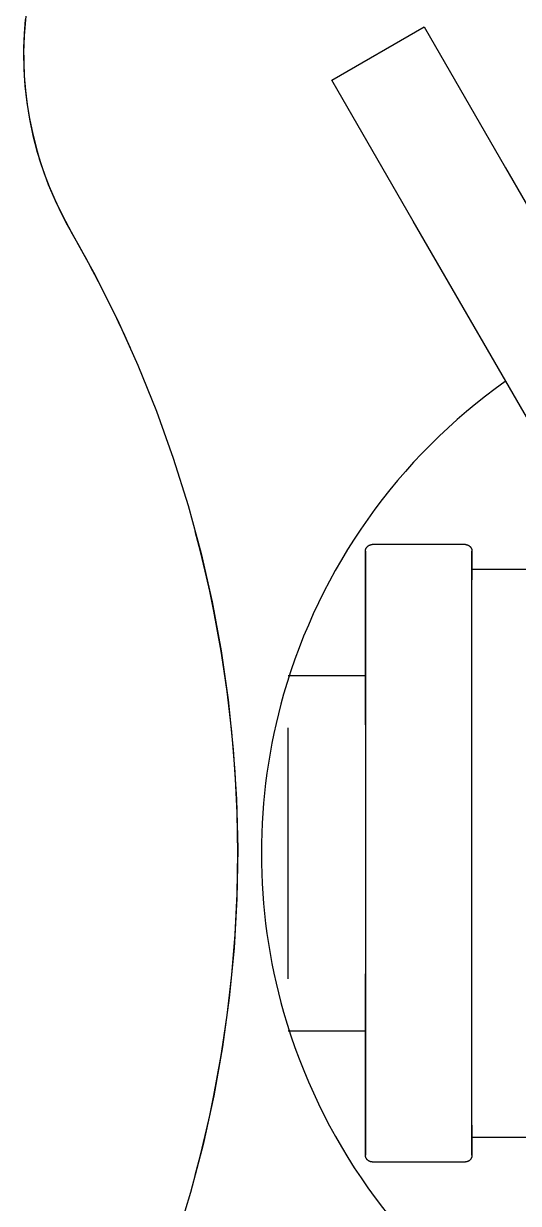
# Model space of a CAD drawing. Extents: x 6433 to 75181, y -2986 to 56414.
# Drawn here: x 39589.8 to 39634.1, y 6373.6 to 6479.1 of the extents above; entities that cross this region are included whole.
import ezdxf

# ---------------------------------------------------------------- set-up
doc = ezdxf.new("R2010")
doc.units = 0
doc.header["$MEASUREMENT"] = 0
doc.layers.add('A-Equipment', color=1, linetype='CONTINUOUS')

msp = doc.modelspace()

# ---------------------------------------------------------------- linework, layer by layer
at = {"layer": 'A-Equipment'}
for p, q in [((39589.97, 6479.48), (39589.87, 6478.21)), ((39617.4, 6474.07), (39625.65, 6478.83)), ((39625.65, 6478.83), (39632.93, 6466.21)), ((39589.87, 6478.21), (39589.82, 6476.94)), ((39589.82, 6476.94), (39589.83, 6475.67)), ((39589.83, 6475.67), (39589.88, 6474.41)), ((39589.88, 6474.41), (39589.98, 6473.14)), ((39624.68, 6461.45), (39617.4, 6474.07)), ((39589.98, 6473.14), (39590.14, 6471.88)), ((39590.14, 6471.88), (39590.34, 6470.63)), ((39590.34, 6470.63), (39590.6, 6469.38)), ((39590.6, 6469.38), (39590.9, 6468.15)), ((39590.9, 6468.15), (39591.25, 6466.93)), ((39591.25, 6466.93), (39591.66, 6465.72)), ((39632.93, 6466.21), (39646.34, 6442.98)), ((39591.66, 6465.72), (39592.11, 6464.54)), ((39592.11, 6464.54), (39592.6, 6463.37)), ((39592.6, 6463.37), (39593.15, 6462.22)), ((39593.15, 6462.22), (39593.73, 6461.1)), ((39593.73, 6461.1), (39594.07, 6460.5)), ((39642.01, 6431.45), (39624.68, 6461.45)), ((39594.07, 6460.5), (39596.22, 6456.6)), ((39596.22, 6456.6), (39598.21, 6452.62)), ((39598.21, 6452.62), (39600.04, 6448.57)), ((39600.04, 6448.57), (39601.7, 6444.44)), ((39601.7, 6444.44), (39603.2, 6440.25)), ((39603.2, 6440.25), (39604.53, 6436.01)), ((39604.53, 6436.01), (39605.69, 6431.71)), ((39620.43, 6432.07), (39620.44, 6432.1)), ((39620.43, 6432.07), (39620.44, 6432.1)), ((39620.44, 6432.12), (39620.45, 6432.14)), ((39620.44, 6432.12), (39620.45, 6432.14)), ((39620.44, 6432.1), (39620.44, 6432.12)), ((39620.44, 6432.1), (39620.44, 6432.12)), ((39620.45, 6432.14), (39620.46, 6432.16)), ((39620.45, 6432.14), (39620.46, 6432.16)), ((39620.46, 6432.16), (39620.47, 6432.18)), ((39620.46, 6432.16), (39620.47, 6432.18)), ((39620.47, 6432.18), (39620.49, 6432.21)), ((39620.47, 6432.18), (39620.49, 6432.21)), ((39620.49, 6432.21), (39620.5, 6432.23)), ((39620.49, 6432.21), (39620.5, 6432.23)), ((39620.5, 6432.23), (39620.51, 6432.25)), ((39620.5, 6432.23), (39620.51, 6432.25)), ((39620.51, 6432.25), (39620.52, 6432.27)), ((39620.51, 6432.25), (39620.52, 6432.27)), ((39620.52, 6432.27), (39620.54, 6432.28)), ((39620.52, 6432.27), (39620.54, 6432.28)), ((39620.54, 6432.28), (39620.55, 6432.3)), ((39620.54, 6432.28), (39620.55, 6432.3)), ((39620.55, 6432.3), (39620.57, 6432.32)), ((39620.55, 6432.3), (39620.57, 6432.32)), ((39620.57, 6432.32), (39620.59, 6432.34)), ((39620.57, 6432.32), (39620.59, 6432.34)), ((39620.59, 6432.34), (39620.6, 6432.35)), ((39620.59, 6432.34), (39620.6, 6432.35)), ((39620.6, 6432.35), (39620.62, 6432.37)), ((39620.6, 6432.35), (39620.62, 6432.37)), ((39620.62, 6432.37), (39620.64, 6432.38)), ((39620.62, 6432.37), (39620.64, 6432.38)), ((39620.64, 6432.38), (39620.66, 6432.4)), ((39620.64, 6432.38), (39620.66, 6432.4)), ((39620.66, 6432.4), (39620.68, 6432.41)), ((39620.66, 6432.4), (39620.68, 6432.41)), ((39620.68, 6432.41), (39620.7, 6432.42)), ((39620.68, 6432.41), (39620.7, 6432.42)), ((39620.7, 6432.42), (39620.72, 6432.44)), ((39620.7, 6432.42), (39620.72, 6432.44)), ((39620.72, 6432.44), (39620.74, 6432.45)), ((39620.72, 6432.44), (39620.74, 6432.45)), ((39620.74, 6432.45), (39620.76, 6432.46)), ((39620.74, 6432.45), (39620.76, 6432.46)), ((39620.76, 6432.46), (39620.79, 6432.46)), ((39620.76, 6432.46), (39620.79, 6432.46)), ((39620.79, 6432.46), (39620.81, 6432.47)), ((39620.79, 6432.46), (39620.81, 6432.47)), ((39620.81, 6432.47), (39620.83, 6432.48)), ((39620.81, 6432.47), (39620.83, 6432.48)), ((39620.83, 6432.48), (39620.85, 6432.49)), ((39620.83, 6432.48), (39620.85, 6432.49)), ((39620.85, 6432.49), (39620.88, 6432.49)), ((39620.85, 6432.49), (39620.88, 6432.49)), ((39620.88, 6432.49), (39620.9, 6432.5)), ((39620.88, 6432.49), (39620.9, 6432.5)), ((39620.9, 6432.5), (39620.92, 6432.5)), ((39620.9, 6432.5), (39620.92, 6432.5)), ((39620.92, 6432.5), (39620.95, 6432.5)), ((39620.92, 6432.5), (39620.95, 6432.5)), ((39620.95, 6432.5), (39620.97, 6432.5)), ((39620.95, 6432.5), (39620.97, 6432.5)), ((39620.97, 6432.5), (39621, 6432.51)), ((39620.97, 6432.5), (39621, 6432.51)), ((39629.34, 6432.51), (39621, 6432.51)), ((39629.34, 6432.51), (39621, 6432.51)), ((39621, 6432.51), (39621, 6432.51)), ((39621, 6432.51), (39621, 6432.51)), ((39629.34, 6432.51), (39629.36, 6432.5)), ((39629.34, 6432.51), (39629.36, 6432.5)), ((39629.36, 6432.5), (39629.38, 6432.5)), ((39629.36, 6432.5), (39629.38, 6432.5)), ((39629.38, 6432.5), (39629.41, 6432.5)), ((39629.38, 6432.5), (39629.41, 6432.5)), ((39629.41, 6432.5), (39629.43, 6432.5)), ((39629.41, 6432.5), (39629.43, 6432.5)), ((39629.43, 6432.5), (39629.45, 6432.49)), ((39629.43, 6432.5), (39629.45, 6432.49)), ((39629.45, 6432.49), (39629.48, 6432.49)), ((39629.45, 6432.49), (39629.48, 6432.49)), ((39629.48, 6432.49), (39629.5, 6432.48)), ((39629.48, 6432.49), (39629.5, 6432.48)), ((39629.5, 6432.48), (39629.52, 6432.48)), ((39629.5, 6432.48), (39629.52, 6432.48)), ((39629.52, 6432.48), (39629.55, 6432.47)), ((39629.52, 6432.48), (39629.55, 6432.47)), ((39629.55, 6432.47), (39629.57, 6432.46)), ((39629.55, 6432.47), (39629.57, 6432.46)), ((39629.57, 6432.46), (39629.59, 6432.45)), ((39629.57, 6432.46), (39629.59, 6432.45)), ((39629.59, 6432.45), (39629.61, 6432.44)), ((39629.59, 6432.45), (39629.61, 6432.44)), ((39629.61, 6432.44), (39629.63, 6432.43)), ((39629.61, 6432.44), (39629.63, 6432.43)), ((39629.63, 6432.43), (39629.65, 6432.41)), ((39629.63, 6432.43), (39629.65, 6432.41)), ((39629.65, 6432.41), (39629.67, 6432.4)), ((39629.65, 6432.41), (39629.67, 6432.4)), ((39629.67, 6432.4), (39629.69, 6432.39)), ((39629.67, 6432.4), (39629.69, 6432.39)), ((39629.69, 6432.39), (39629.71, 6432.37)), ((39629.69, 6432.39), (39629.71, 6432.37)), ((39629.71, 6432.37), (39629.73, 6432.36)), ((39629.71, 6432.37), (39629.73, 6432.36)), ((39629.73, 6432.36), (39629.75, 6432.34)), ((39629.73, 6432.36), (39629.75, 6432.34)), ((39629.75, 6432.34), (39629.76, 6432.32)), ((39629.75, 6432.34), (39629.76, 6432.32)), ((39629.76, 6432.32), (39629.78, 6432.31)), ((39629.76, 6432.32), (39629.78, 6432.31)), ((39629.78, 6432.31), (39629.8, 6432.29)), ((39629.78, 6432.31), (39629.8, 6432.29)), ((39629.8, 6432.29), (39629.81, 6432.27)), ((39629.8, 6432.29), (39629.81, 6432.27)), ((39629.81, 6432.27), (39629.82, 6432.25)), ((39629.81, 6432.27), (39629.82, 6432.25)), ((39629.82, 6432.25), (39629.84, 6432.23)), ((39629.82, 6432.25), (39629.84, 6432.23)), ((39629.84, 6432.23), (39629.85, 6432.21)), ((39629.84, 6432.23), (39629.85, 6432.21)), ((39629.85, 6432.21), (39629.86, 6432.19)), ((39629.85, 6432.21), (39629.86, 6432.19)), ((39629.86, 6432.19), (39629.87, 6432.17)), ((39629.86, 6432.19), (39629.87, 6432.17)), ((39629.87, 6432.17), (39629.88, 6432.15)), ((39629.87, 6432.17), (39629.88, 6432.15)), ((39629.88, 6432.15), (39629.89, 6432.13)), ((39629.88, 6432.15), (39629.89, 6432.13)), ((39629.89, 6432.13), (39629.9, 6432.1)), ((39629.89, 6432.13), (39629.9, 6432.1)), ((39629.9, 6432.1), (39629.91, 6432.08)), ((39629.9, 6432.1), (39629.91, 6432.08)), ((39605.69, 6431.71), (39606.68, 6427.37)), ((39620.41, 6432), (39620.42, 6432.03)), ((39620.41, 6432), (39620.42, 6432.03)), ((39620.41, 6431.98), (39620.41, 6432)), ((39620.41, 6431.98), (39620.41, 6432)), ((39620.41, 6431.96), (39620.41, 6431.98)), ((39620.41, 6431.96), (39620.41, 6431.98)), ((39620.41, 6431.93), (39620.41, 6431.96)), ((39620.41, 6431.93), (39620.41, 6431.96)), ((39620.41, 6431.91), (39620.41, 6431.93)), ((39620.41, 6431.91), (39620.41, 6431.93)), ((39620.41, 6431.88), (39620.41, 6431.91)), ((39620.41, 6431.91), (39620.41, 6431.89)), ((39620.41, 6431.88), (39620.41, 6431.91)), ((39620.41, 6431.91), (39620.41, 6431.89)), ((39620.41, 6431.89), (39620.41, 6431.82)), ((39620.41, 6431.89), (39620.41, 6431.82)), ((39620.41, 6431.8), (39620.41, 6431.88)), ((39620.41, 6431.8), (39620.41, 6431.88)), ((39620.41, 6431.82), (39620.41, 6431.72)), ((39620.41, 6431.82), (39620.41, 6431.72)), ((39620.41, 6431.68), (39620.41, 6431.8)), ((39620.41, 6431.68), (39620.41, 6431.8)), ((39620.41, 6431.72), (39620.41, 6431.56)), ((39620.41, 6431.72), (39620.41, 6431.56)), ((39620.41, 6431.52), (39620.41, 6431.68)), ((39620.41, 6431.52), (39620.41, 6431.68)), ((39620.41, 6431.56), (39620.41, 6431.37)), ((39620.41, 6431.56), (39620.41, 6431.37)), ((39620.41, 6431.31), (39620.41, 6431.52)), ((39620.41, 6431.31), (39620.41, 6431.52)), ((39620.41, 6431.37), (39620.41, 6431.14)), ((39620.41, 6431.37), (39620.41, 6431.14)), ((39620.41, 6431.06), (39620.41, 6431.31)), ((39620.41, 6431.06), (39620.41, 6431.31)), ((39620.41, 6431.14), (39620.41, 6430.86)), ((39620.41, 6431.14), (39620.41, 6430.86)), ((39620.41, 6430.78), (39620.41, 6431.06)), ((39620.41, 6430.78), (39620.41, 6431.06)), ((39620.42, 6432.05), (39620.43, 6432.07)), ((39620.42, 6432.05), (39620.43, 6432.07)), ((39620.42, 6432.03), (39620.42, 6432.05)), ((39620.42, 6432.03), (39620.42, 6432.05)), ((39629.91, 6432.08), (39629.91, 6432.06)), ((39629.91, 6432.08), (39629.91, 6432.06)), ((39629.91, 6432.06), (39629.92, 6432.03)), ((39629.91, 6432.06), (39629.92, 6432.03)), ((39629.92, 6432.03), (39629.92, 6432.01)), ((39629.92, 6432.03), (39629.92, 6432.01)), ((39629.92, 6432.01), (39629.93, 6431.99)), ((39629.92, 6432.01), (39629.93, 6431.99)), ((39629.93, 6431.99), (39629.93, 6431.96)), ((39629.93, 6431.99), (39629.93, 6431.96)), ((39629.93, 6431.96), (39629.93, 6431.94)), ((39629.93, 6431.96), (39629.93, 6431.94)), ((39629.93, 6431.94), (39629.93, 6431.92)), ((39629.93, 6431.94), (39629.93, 6431.92)), ((39629.93, 6431.92), (39629.93, 6431.91)), ((39629.93, 6431.92), (39629.93, 6431.91)), ((39629.93, 6431.88), (39629.93, 6431.91)), ((39629.93, 6431.91), (39629.93, 6431.89)), ((39629.93, 6431.88), (39629.93, 6431.91)), ((39629.93, 6431.91), (39629.93, 6431.89)), ((39629.93, 6431.89), (39629.93, 6431.82)), ((39629.93, 6431.89), (39629.93, 6431.82)), ((39629.93, 6431.8), (39629.93, 6431.88)), ((39629.93, 6431.8), (39629.93, 6431.88)), ((39629.93, 6431.82), (39629.93, 6431.72)), ((39629.93, 6431.82), (39629.93, 6431.72)), ((39629.93, 6431.68), (39629.93, 6431.8)), ((39629.93, 6431.68), (39629.93, 6431.8)), ((39629.93, 6431.72), (39629.93, 6431.56)), ((39629.93, 6431.72), (39629.93, 6431.56)), ((39629.93, 6431.52), (39629.93, 6431.68)), ((39629.93, 6431.52), (39629.93, 6431.68)), ((39629.93, 6431.56), (39629.93, 6431.37)), ((39629.93, 6431.56), (39629.93, 6431.37)), ((39629.93, 6431.31), (39629.93, 6431.52)), ((39629.93, 6431.31), (39629.93, 6431.52)), ((39629.93, 6431.37), (39629.93, 6431.14)), ((39629.93, 6431.37), (39629.93, 6431.14)), ((39629.93, 6431.06), (39629.93, 6431.31)), ((39629.93, 6431.06), (39629.93, 6431.31)), ((39629.93, 6431.14), (39629.93, 6430.86)), ((39629.93, 6431.14), (39629.93, 6430.86)), ((39629.93, 6430.78), (39629.93, 6431.06)), ((39629.93, 6430.78), (39629.93, 6431.06)), ((39620.41, 6430.86), (39620.41, 6430.54)), ((39620.41, 6430.86), (39620.41, 6430.54)), ((39620.41, 6430.44), (39620.41, 6430.78)), ((39620.41, 6430.44), (39620.41, 6430.78)), ((39620.41, 6430.54), (39620.41, 6430.18)), ((39620.41, 6430.54), (39620.41, 6430.18)), ((39620.41, 6430.07), (39620.41, 6430.44)), ((39620.41, 6430.07), (39620.41, 6430.44)), ((39620.41, 6430.18), (39620.41, 6429.78)), ((39620.41, 6430.18), (39620.41, 6429.78)), ((39620.41, 6429.66), (39620.41, 6430.07)), ((39620.41, 6429.66), (39620.41, 6430.07)), ((39629.93, 6430.86), (39629.93, 6430.54)), ((39629.93, 6430.86), (39629.93, 6430.54)), ((39629.93, 6430.44), (39629.93, 6430.78)), ((39629.93, 6430.44), (39629.93, 6430.78)), ((39629.93, 6430.54), (39629.93, 6430.18)), ((39629.93, 6430.54), (39629.93, 6430.18)), ((39629.93, 6430.07), (39629.93, 6430.44)), ((39629.93, 6430.07), (39629.93, 6430.44)), ((39645.67, 6430.28), (39629.93, 6430.28)), ((39654.07, 6430.28), (39629.93, 6430.28)), ((39629.93, 6430.18), (39629.93, 6429.78)), ((39629.93, 6430.18), (39629.93, 6429.78)), ((39629.93, 6429.66), (39629.93, 6430.07)), ((39629.93, 6429.66), (39629.93, 6430.07)), ((39620.41, 6429.78), (39620.41, 6429.34)), ((39620.41, 6429.78), (39620.41, 6429.34)), ((39620.41, 6429.21), (39620.41, 6429.66)), ((39620.41, 6429.21), (39620.41, 6429.66)), ((39620.41, 6429.34), (39620.41, 6428.86)), ((39620.41, 6429.34), (39620.41, 6428.86)), ((39620.41, 6428.72), (39620.41, 6429.21)), ((39620.41, 6428.72), (39620.41, 6429.21)), ((39629.93, 6429.78), (39629.93, 6429.34)), ((39629.93, 6429.78), (39629.93, 6429.34)), ((39629.93, 6429.21), (39629.93, 6429.66)), ((39629.93, 6429.21), (39629.93, 6429.66)), ((39629.93, 6428.72), (39629.93, 6429.21)), ((39629.93, 6429.04), (39629.93, 6429.04)), ((39629.93, 6404.88), (39629.93, 6429.04)), ((39620.41, 6428.86), (39620.41, 6428.34)), ((39620.41, 6428.86), (39620.41, 6428.34)), ((39620.41, 6428.19), (39620.41, 6428.72)), ((39620.41, 6428.19), (39620.41, 6428.72)), ((39620.41, 6428.34), (39620.41, 6427.78)), ((39620.41, 6428.34), (39620.41, 6427.78)), ((39620.41, 6427.63), (39620.41, 6428.19)), ((39620.41, 6427.63), (39620.41, 6428.19)), ((39629.93, 6428.19), (39629.93, 6428.72)), ((39629.93, 6427.63), (39629.93, 6428.19)), ((39606.68, 6427.37), (39607.49, 6423)), ((39620.41, 6427.78), (39620.41, 6427.19)), ((39620.41, 6427.78), (39620.41, 6427.19)), ((39620.41, 6427.02), (39620.41, 6427.63)), ((39620.41, 6427.02), (39620.41, 6427.63)), ((39620.41, 6427.19), (39620.41, 6426.56)), ((39620.41, 6427.19), (39620.41, 6426.56)), ((39620.41, 6426.39), (39620.41, 6427.02)), ((39620.41, 6426.39), (39620.41, 6427.02)), ((39629.93, 6427.02), (39629.93, 6427.63)), ((39629.93, 6426.39), (39629.93, 6427.02)), ((39620.41, 6426.56), (39620.41, 6425.9)), ((39620.41, 6426.56), (39620.41, 6425.9)), ((39620.41, 6425.71), (39620.41, 6426.39)), ((39620.41, 6425.71), (39620.41, 6426.39)), ((39620.41, 6425.9), (39620.41, 6425.2)), ((39620.41, 6425.9), (39620.41, 6425.2)), ((39629.93, 6425.71), (39629.93, 6426.39)), ((39620.41, 6425.01), (39620.41, 6425.71)), ((39620.41, 6425.01), (39620.41, 6425.71)), ((39620.41, 6425.2), (39620.41, 6424.47)), ((39620.41, 6425.2), (39620.41, 6424.47)), ((39620.41, 6424.27), (39620.41, 6425.01)), ((39620.41, 6424.27), (39620.41, 6425.01)), ((39629.93, 6425.01), (39629.93, 6425.71)), ((39629.93, 6424.27), (39629.93, 6425.01)), ((39620.41, 6424.47), (39620.41, 6423.71)), ((39620.41, 6424.47), (39620.41, 6423.71)), ((39620.41, 6423.5), (39620.41, 6424.27)), ((39620.41, 6423.5), (39620.41, 6424.27)), ((39620.41, 6423.71), (39620.41, 6422.92)), ((39620.41, 6423.71), (39620.41, 6422.92)), ((39629.93, 6423.5), (39629.93, 6424.27)), ((39607.49, 6423), (39608.12, 6418.6)), ((39620.41, 6422.7), (39620.41, 6423.5)), ((39620.41, 6422.7), (39620.41, 6423.5)), ((39620.41, 6422.92), (39620.41, 6422.1)), ((39620.41, 6422.92), (39620.41, 6422.1)), ((39620.41, 6421.88), (39620.41, 6422.7)), ((39620.41, 6421.88), (39620.41, 6422.7)), ((39629.93, 6422.7), (39629.93, 6423.5)), ((39629.93, 6421.88), (39629.93, 6422.7)), ((39620.41, 6422.1), (39620.41, 6421.26)), ((39620.41, 6422.1), (39620.41, 6421.26)), ((39620.41, 6421.02), (39620.41, 6421.88)), ((39620.41, 6421.02), (39620.41, 6421.88)), ((39629.93, 6421.02), (39629.93, 6421.88)), ((39620.41, 6420.76), (39613.5, 6420.76)), ((39620.41, 6420.76), (39613.5, 6420.76)), ((39620.41, 6421.26), (39620.41, 6420.38)), ((39620.41, 6421.26), (39620.41, 6420.38)), ((39620.41, 6420.14), (39620.41, 6421.02)), ((39620.41, 6420.14), (39620.41, 6421.02)), ((39629.93, 6420.14), (39629.93, 6421.02)), ((39620.41, 6420.38), (39620.41, 6419.49)), ((39620.41, 6420.38), (39620.41, 6419.49)), ((39620.41, 6419.24), (39620.41, 6420.14)), ((39620.41, 6419.24), (39620.41, 6420.14)), ((39620.41, 6419.49), (39620.41, 6418.56)), ((39620.41, 6419.49), (39620.41, 6418.56)), ((39629.93, 6419.24), (39629.93, 6420.14)), ((39608.12, 6418.6), (39608.58, 6414.17)), ((39620.41, 6418.31), (39620.41, 6419.24)), ((39620.41, 6418.31), (39620.41, 6419.24)), ((39620.41, 6418.56), (39620.41, 6417.62)), ((39620.41, 6418.56), (39620.41, 6417.62)), ((39629.93, 6418.31), (39629.93, 6419.24)), ((39620.41, 6417.36), (39620.41, 6418.31)), ((39620.41, 6417.36), (39620.41, 6418.31)), ((39620.41, 6417.62), (39620.41, 6416.66)), ((39620.41, 6417.62), (39620.41, 6416.66)), ((39620.41, 6416.39), (39620.41, 6417.36)), ((39620.41, 6416.39), (39620.41, 6417.36)), ((39629.93, 6417.36), (39629.93, 6418.31)), ((39629.93, 6416.39), (39629.93, 6417.36)), ((39620.41, 6416.66), (39620.41, 6415.68)), ((39620.41, 6416.66), (39620.41, 6415.68)), ((39629.93, 6415.41), (39629.93, 6416.39)), ((39613.5, 6416.11), (39613.5, 6416.11)), ((39613.5, 6404.88), (39613.5, 6416.11)), ((39620.41, 6416.11), (39620.41, 6416.11)), ((39620.41, 6416.11), (39620.41, 6404.88)), ((39620.41, 6415.68), (39620.41, 6414.68)), ((39629.93, 6414.4), (39629.93, 6415.41)), ((39608.58, 6414.17), (39608.87, 6409.73)), ((39620.41, 6414.68), (39620.41, 6413.66)), ((39629.93, 6413.38), (39629.93, 6414.4)), ((39620.41, 6413.66), (39620.41, 6412.63)), ((39629.93, 6412.35), (39629.93, 6413.38)), ((39620.41, 6412.63), (39620.41, 6411.59)), ((39629.93, 6411.31), (39629.93, 6412.35)), ((39620.41, 6411.59), (39620.41, 6410.54)), ((39629.93, 6410.25), (39629.93, 6411.31)), ((39620.41, 6410.54), (39620.41, 6409.48)), ((39629.93, 6409.19), (39629.93, 6410.25)), ((39608.87, 6409.73), (39608.97, 6405.28)), ((39620.41, 6409.48), (39620.41, 6408.41)), ((39629.93, 6408.12), (39629.93, 6409.19)), ((39620.41, 6408.41), (39620.41, 6407.33)), ((39629.93, 6407.04), (39629.93, 6408.12)), ((39620.41, 6407.33), (39620.41, 6406.26)), ((39629.93, 6405.96), (39629.93, 6407.04)), ((39620.41, 6406.26), (39620.41, 6405.17)), ((39629.93, 6404.88), (39629.93, 6405.96)), ((39608.97, 6405.28), (39608.9, 6400.83)), ((39613.5, 6393.66), (39613.5, 6404.88)), ((39620.41, 6405.17), (39620.41, 6404.88)), ((39620.41, 6404.88), (39620.41, 6393.66)), ((39620.41, 6404.88), (39620.41, 6403.8)), ((39629.93, 6380.73), (39629.93, 6404.88)), ((39629.93, 6404.59), (39629.93, 6404.88)), ((39620.41, 6403.8), (39620.41, 6402.72)), ((39629.93, 6403.51), (39629.93, 6404.59)), ((39620.41, 6402.72), (39620.41, 6401.65)), ((39629.93, 6402.43), (39629.93, 6403.51)), ((39620.41, 6401.65), (39620.41, 6400.58)), ((39629.93, 6401.36), (39629.93, 6402.43)), ((39608.9, 6400.83), (39608.65, 6396.39)), ((39620.41, 6400.58), (39620.41, 6399.51)), ((39629.93, 6400.29), (39629.93, 6401.36)), ((39620.41, 6399.51), (39620.41, 6398.46)), ((39629.93, 6399.23), (39629.93, 6400.29)), ((39620.41, 6398.46), (39620.41, 6397.41)), ((39629.93, 6398.18), (39629.93, 6399.23)), ((39620.41, 6397.41), (39620.41, 6396.38)), ((39629.93, 6397.13), (39629.93, 6398.18)), ((39608.65, 6396.39), (39608.22, 6391.96)), ((39620.41, 6396.38), (39620.41, 6395.36)), ((39629.93, 6396.1), (39629.93, 6397.13)), ((39620.41, 6395.36), (39620.41, 6394.36)), ((39629.93, 6395.09), (39629.93, 6396.1)), ((39620.41, 6394.36), (39620.41, 6393.37)), ((39629.93, 6394.09), (39629.93, 6395.09)), ((39613.5, 6393.66), (39613.5, 6393.66)), ((39620.41, 6393.11), (39620.41, 6394.09)), ((39620.41, 6393.11), (39620.41, 6394.09)), ((39620.41, 6393.66), (39620.41, 6393.66)), ((39620.41, 6393.37), (39620.41, 6392.4)), ((39620.41, 6393.37), (39620.41, 6392.4)), ((39620.41, 6392.14), (39620.41, 6393.11)), ((39620.41, 6392.14), (39620.41, 6393.11)), ((39629.93, 6393.11), (39629.93, 6394.09)), ((39629.93, 6392.14), (39629.93, 6393.11)), ((39620.41, 6392.4), (39620.41, 6391.45)), ((39620.41, 6392.4), (39620.41, 6391.45)), ((39620.41, 6391.2), (39620.41, 6392.14)), ((39620.41, 6391.2), (39620.41, 6392.14)), ((39629.93, 6391.2), (39629.93, 6392.14)), ((39608.22, 6391.96), (39607.62, 6387.56)), ((39620.41, 6391.45), (39620.41, 6390.53)), ((39620.41, 6391.45), (39620.41, 6390.53)), ((39620.41, 6390.28), (39620.41, 6391.2)), ((39620.41, 6390.28), (39620.41, 6391.2)), ((39629.93, 6390.28), (39629.93, 6391.2)), ((39620.41, 6390.53), (39620.41, 6389.62)), ((39620.41, 6390.53), (39620.41, 6389.62)), ((39620.41, 6389.38), (39620.41, 6390.28)), ((39620.41, 6389.38), (39620.41, 6390.28)), ((39629.93, 6389.38), (39629.93, 6390.28)), ((39613.5, 6389.01), (39620.41, 6389.01)), ((39613.5, 6389.01), (39620.41, 6389.01)), ((39620.41, 6389.62), (39620.41, 6388.74)), ((39620.41, 6389.62), (39620.41, 6388.74)), ((39620.41, 6388.51), (39620.41, 6389.38)), ((39620.41, 6388.51), (39620.41, 6389.38)), ((39629.93, 6388.51), (39629.93, 6389.38)), ((39620.41, 6388.74), (39620.41, 6387.89)), ((39620.41, 6388.74), (39620.41, 6387.89)), ((39620.41, 6387.66), (39620.41, 6388.51)), ((39620.41, 6387.66), (39620.41, 6388.51)), ((39620.41, 6387.89), (39620.41, 6387.06)), ((39620.41, 6387.89), (39620.41, 6387.06)), ((39629.93, 6387.66), (39629.93, 6388.51)), ((39607.62, 6387.56), (39606.83, 6383.18)), ((39620.41, 6386.84), (39620.41, 6387.66)), ((39620.41, 6386.84), (39620.41, 6387.66)), ((39620.41, 6387.06), (39620.41, 6386.26)), ((39620.41, 6387.06), (39620.41, 6386.26)), ((39620.41, 6386.05), (39620.41, 6386.84)), ((39620.41, 6386.05), (39620.41, 6386.84)), ((39629.93, 6386.84), (39629.93, 6387.66)), ((39629.93, 6386.05), (39629.93, 6386.84)), ((39620.41, 6386.26), (39620.41, 6385.49)), ((39620.41, 6386.26), (39620.41, 6385.49)), ((39620.41, 6385.29), (39620.41, 6386.05)), ((39620.41, 6385.29), (39620.41, 6386.05)), ((39629.93, 6385.29), (39629.93, 6386.05)), ((39620.41, 6385.49), (39620.41, 6384.76)), ((39620.41, 6385.49), (39620.41, 6384.76)), ((39620.41, 6384.56), (39620.41, 6385.29)), ((39620.41, 6384.56), (39620.41, 6385.29)), ((39620.41, 6384.76), (39620.41, 6384.05)), ((39620.41, 6384.76), (39620.41, 6384.05)), ((39629.93, 6384.56), (39629.93, 6385.29)), ((39620.41, 6383.87), (39620.41, 6384.56)), ((39620.41, 6383.87), (39620.41, 6384.56)), ((39620.41, 6384.05), (39620.41, 6383.38)), ((39620.41, 6384.05), (39620.41, 6383.38)), ((39620.41, 6383.2), (39620.41, 6383.87)), ((39620.41, 6383.2), (39620.41, 6383.87)), ((39629.93, 6383.87), (39629.93, 6384.56)), ((39629.93, 6383.2), (39629.93, 6383.87)), ((39606.83, 6383.18), (39605.88, 6378.83)), ((39620.41, 6383.38), (39620.41, 6382.74)), ((39620.41, 6383.38), (39620.41, 6382.74)), ((39620.41, 6382.58), (39620.41, 6383.2)), ((39620.41, 6382.58), (39620.41, 6383.2)), ((39620.41, 6382.74), (39620.41, 6382.14)), ((39620.41, 6382.74), (39620.41, 6382.14)), ((39620.41, 6381.98), (39620.41, 6382.58)), ((39620.41, 6381.98), (39620.41, 6382.58)), ((39629.93, 6382.58), (39629.93, 6383.2)), ((39629.93, 6381.98), (39629.93, 6382.58)), ((39620.41, 6382.14), (39620.41, 6381.57)), ((39620.41, 6382.14), (39620.41, 6381.57)), ((39620.41, 6381.43), (39620.41, 6381.98)), ((39620.41, 6381.43), (39620.41, 6381.98)), ((39620.41, 6381.57), (39620.41, 6381.05)), ((39620.41, 6381.57), (39620.41, 6381.05)), ((39620.41, 6380.91), (39620.41, 6381.43)), ((39620.41, 6380.91), (39620.41, 6381.43)), ((39629.93, 6381.43), (39629.93, 6381.98)), ((39629.93, 6380.91), (39629.93, 6381.43)), ((39620.41, 6381.05), (39620.41, 6380.56)), ((39620.41, 6381.05), (39620.41, 6380.56)), ((39620.41, 6380.43), (39620.41, 6380.91)), ((39620.41, 6380.43), (39620.41, 6380.91)), ((39620.41, 6380.56), (39620.41, 6380.1)), ((39620.41, 6380.56), (39620.41, 6380.1)), ((39620.41, 6379.99), (39620.41, 6380.43)), ((39620.41, 6379.99), (39620.41, 6380.43)), ((39629.93, 6380.43), (39629.93, 6380.91)), ((39629.93, 6380.73), (39629.93, 6380.73)), ((39629.93, 6380.56), (39629.93, 6380.1)), ((39629.93, 6380.56), (39629.93, 6380.1)), ((39629.93, 6379.99), (39629.93, 6380.43)), ((39629.93, 6379.99), (39629.93, 6380.43)), ((39620.41, 6380.1), (39620.41, 6379.69)), ((39620.41, 6380.1), (39620.41, 6379.69)), ((39620.41, 6379.59), (39620.41, 6379.99)), ((39620.41, 6379.59), (39620.41, 6379.99)), ((39620.41, 6379.69), (39620.41, 6379.32)), ((39620.41, 6379.69), (39620.41, 6379.32)), ((39620.41, 6379.23), (39620.41, 6379.59)), ((39620.41, 6379.23), (39620.41, 6379.59)), ((39620.41, 6379.32), (39620.41, 6378.99)), ((39620.41, 6379.32), (39620.41, 6378.99)), ((39629.93, 6380.1), (39629.93, 6379.69)), ((39629.93, 6380.1), (39629.93, 6379.69)), ((39629.93, 6379.59), (39629.93, 6379.99)), ((39629.93, 6379.59), (39629.93, 6379.99)), ((39629.93, 6379.69), (39629.93, 6379.32)), ((39629.93, 6379.69), (39629.93, 6379.32)), ((39629.93, 6379.23), (39629.93, 6379.59)), ((39629.93, 6379.23), (39629.93, 6379.59)), ((39629.93, 6379.48), (39652.85, 6379.48)), ((39629.93, 6379.48), (39654.07, 6379.48)), ((39629.93, 6379.32), (39629.93, 6378.99)), ((39629.93, 6379.32), (39629.93, 6378.99)), ((39605.88, 6378.83), (39604.75, 6374.53)), ((39620.41, 6378.91), (39620.41, 6379.23)), ((39620.41, 6378.91), (39620.41, 6379.23)), ((39620.41, 6378.99), (39620.41, 6378.7)), ((39620.41, 6378.99), (39620.41, 6378.7)), ((39620.41, 6378.63), (39620.41, 6378.91)), ((39620.41, 6378.63), (39620.41, 6378.91)), ((39620.41, 6378.7), (39620.41, 6378.45)), ((39620.41, 6378.7), (39620.41, 6378.45)), ((39620.41, 6378.39), (39620.41, 6378.63)), ((39620.41, 6378.39), (39620.41, 6378.63)), ((39620.41, 6378.45), (39620.41, 6378.25)), ((39620.41, 6378.45), (39620.41, 6378.25)), ((39620.41, 6378.2), (39620.41, 6378.39)), ((39620.41, 6378.2), (39620.41, 6378.39)), ((39629.93, 6378.91), (39629.93, 6379.23)), ((39629.93, 6378.91), (39629.93, 6379.23)), ((39629.93, 6378.99), (39629.93, 6378.7)), ((39629.93, 6378.99), (39629.93, 6378.7)), ((39629.93, 6378.63), (39629.93, 6378.91)), ((39629.93, 6378.63), (39629.93, 6378.91)), ((39629.93, 6378.7), (39629.93, 6378.45)), ((39629.93, 6378.7), (39629.93, 6378.45)), ((39629.93, 6378.39), (39629.93, 6378.63)), ((39629.93, 6378.39), (39629.93, 6378.63)), ((39629.93, 6378.45), (39629.93, 6378.25)), ((39629.93, 6378.45), (39629.93, 6378.25)), ((39629.93, 6378.2), (39629.93, 6378.39)), ((39629.93, 6378.2), (39629.93, 6378.39)), ((39620.41, 6378.25), (39620.41, 6378.09)), ((39620.41, 6378.25), (39620.41, 6378.09)), ((39620.41, 6378.05), (39620.41, 6378.2)), ((39620.41, 6378.05), (39620.41, 6378.2)), ((39620.41, 6378.09), (39620.41, 6377.97)), ((39620.41, 6378.09), (39620.41, 6377.97)), ((39620.41, 6377.94), (39620.41, 6378.05)), ((39620.41, 6377.94), (39620.41, 6378.05)), ((39620.41, 6377.97), (39620.41, 6377.89)), ((39620.41, 6377.97), (39620.41, 6377.89)), ((39620.41, 6377.88), (39620.41, 6377.94)), ((39620.41, 6377.88), (39620.41, 6377.94)), ((39620.41, 6377.89), (39620.41, 6377.86)), ((39620.41, 6377.89), (39620.41, 6377.86)), ((39620.41, 6377.86), (39620.41, 6377.88)), ((39620.41, 6377.86), (39620.41, 6377.88)), ((39620.41, 6377.85), (39620.41, 6377.86)), ((39620.41, 6377.85), (39620.41, 6377.86)), ((39620.41, 6377.83), (39620.41, 6377.85)), ((39620.41, 6377.83), (39620.41, 6377.85)), ((39620.41, 6377.8), (39620.41, 6377.83)), ((39620.41, 6377.8), (39620.41, 6377.83)), ((39620.41, 6377.78), (39620.41, 6377.8)), ((39620.41, 6377.78), (39620.41, 6377.8)), ((39620.42, 6377.75), (39620.41, 6377.78)), ((39620.42, 6377.75), (39620.41, 6377.78)), ((39620.42, 6377.73), (39620.42, 6377.75)), ((39620.42, 6377.73), (39620.42, 6377.75)), ((39620.43, 6377.71), (39620.42, 6377.73)), ((39620.43, 6377.71), (39620.42, 6377.73)), ((39620.43, 6377.68), (39620.43, 6377.71)), ((39620.43, 6377.68), (39620.43, 6377.71)), ((39620.44, 6377.66), (39620.43, 6377.68)), ((39620.44, 6377.66), (39620.43, 6377.68)), ((39620.45, 6377.64), (39620.44, 6377.66)), ((39620.45, 6377.64), (39620.44, 6377.66)), ((39620.46, 6377.62), (39620.45, 6377.64)), ((39620.46, 6377.62), (39620.45, 6377.64)), ((39620.47, 6377.6), (39620.46, 6377.62)), ((39620.47, 6377.6), (39620.46, 6377.62)), ((39620.48, 6377.58), (39620.47, 6377.6)), ((39620.48, 6377.58), (39620.47, 6377.6)), ((39620.49, 6377.55), (39620.48, 6377.58)), ((39620.49, 6377.55), (39620.48, 6377.58)), ((39620.5, 6377.53), (39620.49, 6377.55)), ((39620.5, 6377.53), (39620.49, 6377.55)), ((39620.51, 6377.51), (39620.5, 6377.53)), ((39620.51, 6377.51), (39620.5, 6377.53)), ((39620.53, 6377.49), (39620.51, 6377.51)), ((39620.53, 6377.49), (39620.51, 6377.51)), ((39620.54, 6377.48), (39620.53, 6377.49)), ((39620.54, 6377.48), (39620.53, 6377.49)), ((39620.56, 6377.46), (39620.54, 6377.48)), ((39620.56, 6377.46), (39620.54, 6377.48)), ((39620.57, 6377.44), (39620.56, 6377.46)), ((39620.57, 6377.44), (39620.56, 6377.46)), ((39620.59, 6377.42), (39620.57, 6377.44)), ((39620.59, 6377.42), (39620.57, 6377.44)), ((39620.61, 6377.41), (39620.59, 6377.42)), ((39620.61, 6377.41), (39620.59, 6377.42)), ((39620.63, 6377.39), (39620.61, 6377.41)), ((39620.63, 6377.39), (39620.61, 6377.41)), ((39620.65, 6377.38), (39620.63, 6377.39)), ((39620.65, 6377.38), (39620.63, 6377.39)), ((39620.67, 6377.36), (39620.65, 6377.38)), ((39620.67, 6377.36), (39620.65, 6377.38)), ((39620.69, 6377.35), (39620.67, 6377.36)), ((39620.69, 6377.35), (39620.67, 6377.36)), ((39620.71, 6377.34), (39620.69, 6377.35)), ((39620.71, 6377.34), (39620.69, 6377.35)), ((39620.73, 6377.33), (39620.71, 6377.34)), ((39620.73, 6377.33), (39620.71, 6377.34)), ((39620.75, 6377.32), (39620.73, 6377.33)), ((39620.75, 6377.32), (39620.73, 6377.33)), ((39620.77, 6377.31), (39620.75, 6377.32)), ((39620.77, 6377.31), (39620.75, 6377.32)), ((39620.79, 6377.3), (39620.77, 6377.31)), ((39620.79, 6377.3), (39620.77, 6377.31)), ((39620.81, 6377.29), (39620.79, 6377.3)), ((39620.81, 6377.29), (39620.79, 6377.3)), ((39620.84, 6377.28), (39620.81, 6377.29)), ((39620.84, 6377.28), (39620.81, 6377.29)), ((39620.86, 6377.28), (39620.84, 6377.28)), ((39620.86, 6377.28), (39620.84, 6377.28)), ((39620.88, 6377.27), (39620.86, 6377.28)), ((39620.88, 6377.27), (39620.86, 6377.28)), ((39620.91, 6377.27), (39620.88, 6377.27)), ((39620.91, 6377.27), (39620.88, 6377.27)), ((39620.93, 6377.26), (39620.91, 6377.27)), ((39620.93, 6377.26), (39620.91, 6377.27)), ((39620.95, 6377.26), (39620.93, 6377.26)), ((39620.95, 6377.26), (39620.93, 6377.26)), ((39620.98, 6377.26), (39620.95, 6377.26)), ((39620.98, 6377.26), (39620.95, 6377.26)), ((39621, 6377.26), (39620.98, 6377.26)), ((39621, 6377.26), (39620.98, 6377.26)), ((39621, 6377.26), (39629.34, 6377.26)), ((39621, 6377.26), (39629.34, 6377.26)), ((39629.37, 6377.26), (39629.34, 6377.26)), ((39629.34, 6377.26), (39629.34, 6377.26)), ((39629.37, 6377.26), (39629.34, 6377.26)), ((39629.34, 6377.26), (39629.34, 6377.26)), ((39629.39, 6377.26), (39629.37, 6377.26)), ((39629.39, 6377.26), (39629.37, 6377.26)), ((39629.41, 6377.27), (39629.39, 6377.26)), ((39629.41, 6377.27), (39629.39, 6377.26)), ((39629.44, 6377.27), (39629.41, 6377.27)), ((39629.44, 6377.27), (39629.41, 6377.27)), ((39629.46, 6377.27), (39629.44, 6377.27)), ((39629.46, 6377.27), (39629.44, 6377.27)), ((39629.48, 6377.28), (39629.46, 6377.27)), ((39629.48, 6377.28), (39629.46, 6377.27)), ((39629.51, 6377.29), (39629.48, 6377.28)), ((39629.51, 6377.29), (39629.48, 6377.28)), ((39629.53, 6377.29), (39629.51, 6377.29)), ((39629.53, 6377.29), (39629.51, 6377.29)), ((39629.55, 6377.3), (39629.53, 6377.29)), ((39629.55, 6377.3), (39629.53, 6377.29)), ((39629.57, 6377.31), (39629.55, 6377.3)), ((39629.57, 6377.31), (39629.55, 6377.3)), ((39629.6, 6377.32), (39629.57, 6377.31)), ((39629.6, 6377.32), (39629.57, 6377.31)), ((39629.62, 6377.33), (39629.6, 6377.32)), ((39629.62, 6377.33), (39629.6, 6377.32)), ((39629.64, 6377.34), (39629.62, 6377.33)), ((39629.64, 6377.34), (39629.62, 6377.33)), ((39629.66, 6377.35), (39629.64, 6377.34)), ((39629.66, 6377.35), (39629.64, 6377.34)), ((39629.68, 6377.37), (39629.66, 6377.35)), ((39629.68, 6377.37), (39629.66, 6377.35)), ((39629.7, 6377.38), (39629.68, 6377.37)), ((39629.7, 6377.38), (39629.68, 6377.37)), ((39629.72, 6377.4), (39629.7, 6377.38)), ((39629.72, 6377.4), (39629.7, 6377.38)), ((39629.73, 6377.41), (39629.72, 6377.4)), ((39629.73, 6377.41), (39629.72, 6377.4)), ((39629.75, 6377.43), (39629.73, 6377.41)), ((39629.75, 6377.43), (39629.73, 6377.41)), ((39629.77, 6377.45), (39629.75, 6377.43)), ((39629.77, 6377.45), (39629.75, 6377.43)), ((39629.78, 6377.46), (39629.77, 6377.45)), ((39629.78, 6377.46), (39629.77, 6377.45)), ((39629.8, 6377.48), (39629.78, 6377.46)), ((39629.8, 6377.48), (39629.78, 6377.46)), ((39629.81, 6377.5), (39629.8, 6377.48)), ((39629.81, 6377.5), (39629.8, 6377.48)), ((39629.83, 6377.52), (39629.81, 6377.5)), ((39629.83, 6377.52), (39629.81, 6377.5)), ((39629.84, 6377.54), (39629.83, 6377.52)), ((39629.84, 6377.54), (39629.83, 6377.52)), ((39629.85, 6377.56), (39629.84, 6377.54)), ((39629.85, 6377.56), (39629.84, 6377.54)), ((39629.86, 6377.58), (39629.85, 6377.56)), ((39629.86, 6377.58), (39629.85, 6377.56)), ((39629.87, 6377.6), (39629.86, 6377.58)), ((39629.87, 6377.6), (39629.86, 6377.58)), ((39629.88, 6377.62), (39629.87, 6377.6)), ((39629.88, 6377.62), (39629.87, 6377.6)), ((39629.89, 6377.65), (39629.88, 6377.62)), ((39629.89, 6377.65), (39629.88, 6377.62)), ((39629.9, 6377.67), (39629.89, 6377.65)), ((39629.9, 6377.67), (39629.89, 6377.65)), ((39629.91, 6377.69), (39629.9, 6377.67)), ((39629.91, 6377.69), (39629.9, 6377.67)), ((39629.92, 6377.74), (39629.91, 6377.71)), ((39629.92, 6377.74), (39629.91, 6377.71)), ((39629.91, 6377.71), (39629.91, 6377.69)), ((39629.91, 6377.71), (39629.91, 6377.69)), ((39629.93, 6377.78), (39629.92, 6377.76)), ((39629.93, 6377.78), (39629.92, 6377.76)), ((39629.92, 6377.76), (39629.92, 6377.74)), ((39629.92, 6377.76), (39629.92, 6377.74)), ((39629.93, 6378.25), (39629.93, 6378.09)), ((39629.93, 6378.25), (39629.93, 6378.09)), ((39629.93, 6378.05), (39629.93, 6378.2)), ((39629.93, 6378.05), (39629.93, 6378.2)), ((39629.93, 6378.09), (39629.93, 6377.97)), ((39629.93, 6378.09), (39629.93, 6377.97)), ((39629.93, 6377.94), (39629.93, 6378.05)), ((39629.93, 6377.94), (39629.93, 6378.05)), ((39629.93, 6377.97), (39629.93, 6377.89)), ((39629.93, 6377.97), (39629.93, 6377.89)), ((39629.93, 6377.88), (39629.93, 6377.94)), ((39629.93, 6377.88), (39629.93, 6377.94)), ((39629.93, 6377.89), (39629.93, 6377.86)), ((39629.93, 6377.89), (39629.93, 6377.86)), ((39629.93, 6377.86), (39629.93, 6377.88)), ((39629.93, 6377.86), (39629.93, 6377.88)), ((39629.93, 6377.86), (39629.93, 6377.83)), ((39629.93, 6377.86), (39629.93, 6377.83)), ((39629.93, 6377.83), (39629.93, 6377.81)), ((39629.93, 6377.83), (39629.93, 6377.81)), ((39629.93, 6377.81), (39629.93, 6377.78)), ((39629.93, 6377.81), (39629.93, 6377.78)), ((39604.75, 6374.53), (39603.45, 6370.27))]:
    msp.add_line(p, q, dxfattribs=at)
for centre, radius, start, end in [((39621.57, 6476.37), 31.75, 35.2881, 210), ((39497.74, 6404.88), 111.23, 23.9741, 30), ((39662.84, 6404.88), 51.75, 125.3368, 164.0429), ((39497.74, 6404.88), 111.23, 345, 15), ((39662.84, 6404.88), 51.75, 164.0429, 180), ((39662.84, 6404.88), 51.75, 180, 195.9571), ((39662.84, 6404.88), 51.75, 195.9571, 234.7155)]:
    msp.add_arc(centre, radius, start, end, dxfattribs=at)

doc.saveas('drawing.dxf')
